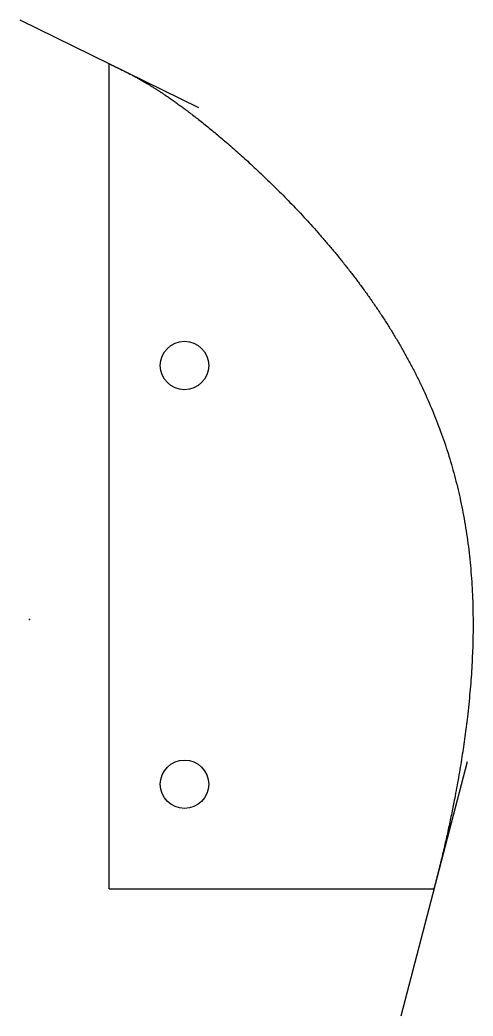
# Model space of a CAD drawing. Header units: centimetres. Extents: x -0.09 to 4.03, y -3.61 to 5.46.
import ezdxf

# ---------------------------------------------------------------- set-up
doc = ezdxf.new("R2010")
doc.units = ezdxf.units.CM
doc.header["$MEASUREMENT"] = 0
doc.layers.add('Mxnatee MCU Cover v2_Sketch1', color=7, linetype='Continuous')

msp = doc.modelspace()

# ---------------------------------------------------------------- linework, layer by layer
at = {"layer": 'Mxnatee MCU Cover v2_Sketch1'}
for p, q in [((-0.0858, 5.4554), (1.537, 4.6586)), ((0.7256, -2.4516), (0.7256, 5.0573)), ((3.9808, -1.2949), (3.3777, -3.6083)), ((0.7256, -2.4516), (3.6792, -2.4516))]:
    msp.add_line(p, q, dxfattribs=at)
for centre in [(1.4106, 2.3111), (1.4106, -1.4989)]:
    msp.add_circle(centre, 0.22, dxfattribs=at)
msp.add_open_spline([(0.7256, 5.057), (0.7617, 5.0393), (0.8324, 5.0045), (0.934, 4.9542), (1.0728, 4.8807), (1.3048, 4.7309), (1.6211, 4.492), (2.0118, 4.1571), (2.4475, 3.7322), (2.8872, 3.232), (3.2886, 2.6734), (3.6185, 2.0699), (3.8599, 1.4275), (4.0058, 0.7472), (4.057, 0.0261), (4.0184, -0.7411), (3.9212, -1.3965), (3.8134, -1.9138), (3.7265, -2.2704), (3.6792, -2.4516)], degree=5, dxfattribs=at)
msp.add_point((0, 0), dxfattribs=at)

doc.saveas('drawing.dxf')
